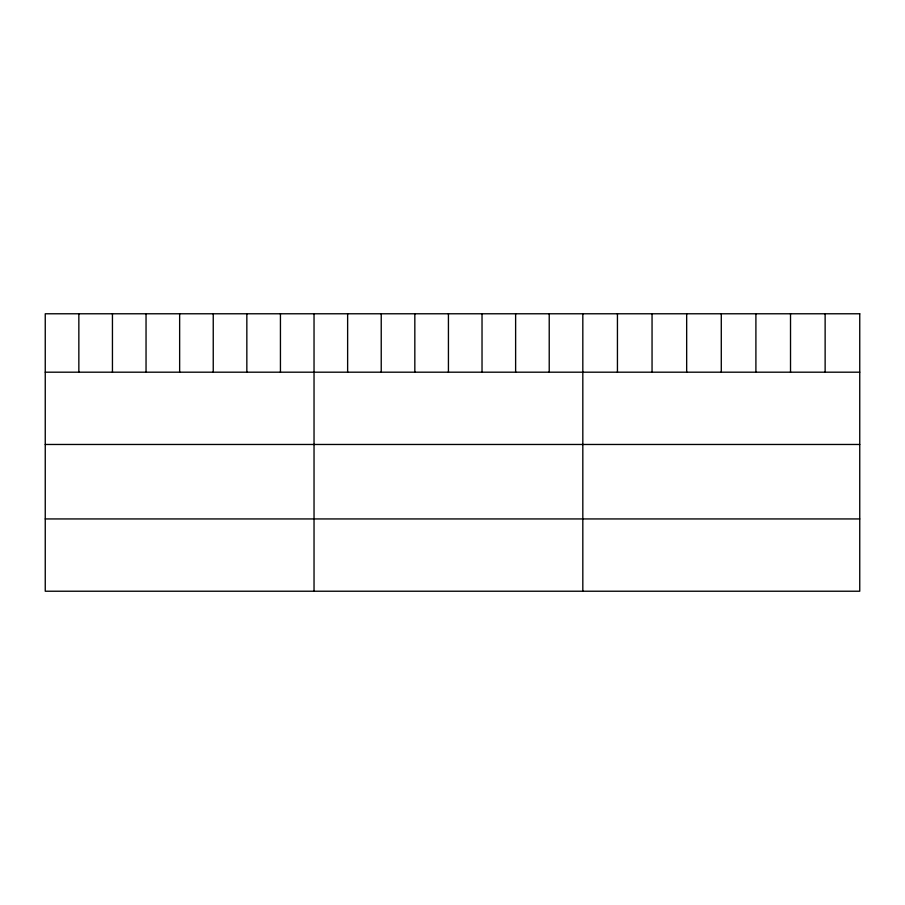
<?xml version="1.0" encoding="UTF-8"?>
<svg xmlns="http://www.w3.org/2000/svg" width="905" height="905" viewBox="0 0 905 905"><rect width="100%" height="100%" fill="white"/><g stroke="black" fill="none" stroke-linecap="round" stroke-linejoin="round"><path stroke-width="1.36" d="M45.25 372.193L859.75 372.193M45.25 444.468L859.75 444.468M45.25 518.938L859.75 518.938M825.134 313.775L825.134 372.193M790.518 313.775L790.518 372.193M755.901 313.775L755.901 372.193M721.285 313.775L721.285 372.193M686.669 313.775L686.669 372.193M652.053 313.775L652.053 372.193M617.436 313.775L617.436 372.193M582.82 313.775L582.82 591.225M549.222 313.775L549.222 372.193M515.624 313.775L515.624 372.193M482.026 313.775L482.026 372.193M448.428 313.775L448.428 372.193M414.829 313.775L414.829 372.193M381.231 313.775L381.231 372.193M347.633 313.775L347.633 372.193M314.035 313.775L314.035 591.225M280.437 313.775L280.437 372.193M246.839 313.775L246.839 372.193M213.241 313.775L213.241 372.193M179.643 313.775L179.643 372.193M146.044 313.775L146.044 372.193M112.446 313.775L112.446 372.193M78.848 313.775L78.848 372.193M859.75 313.775L45.25 313.775L45.25 591.225L859.75 591.225L859.75 313.775"/></g></svg>
